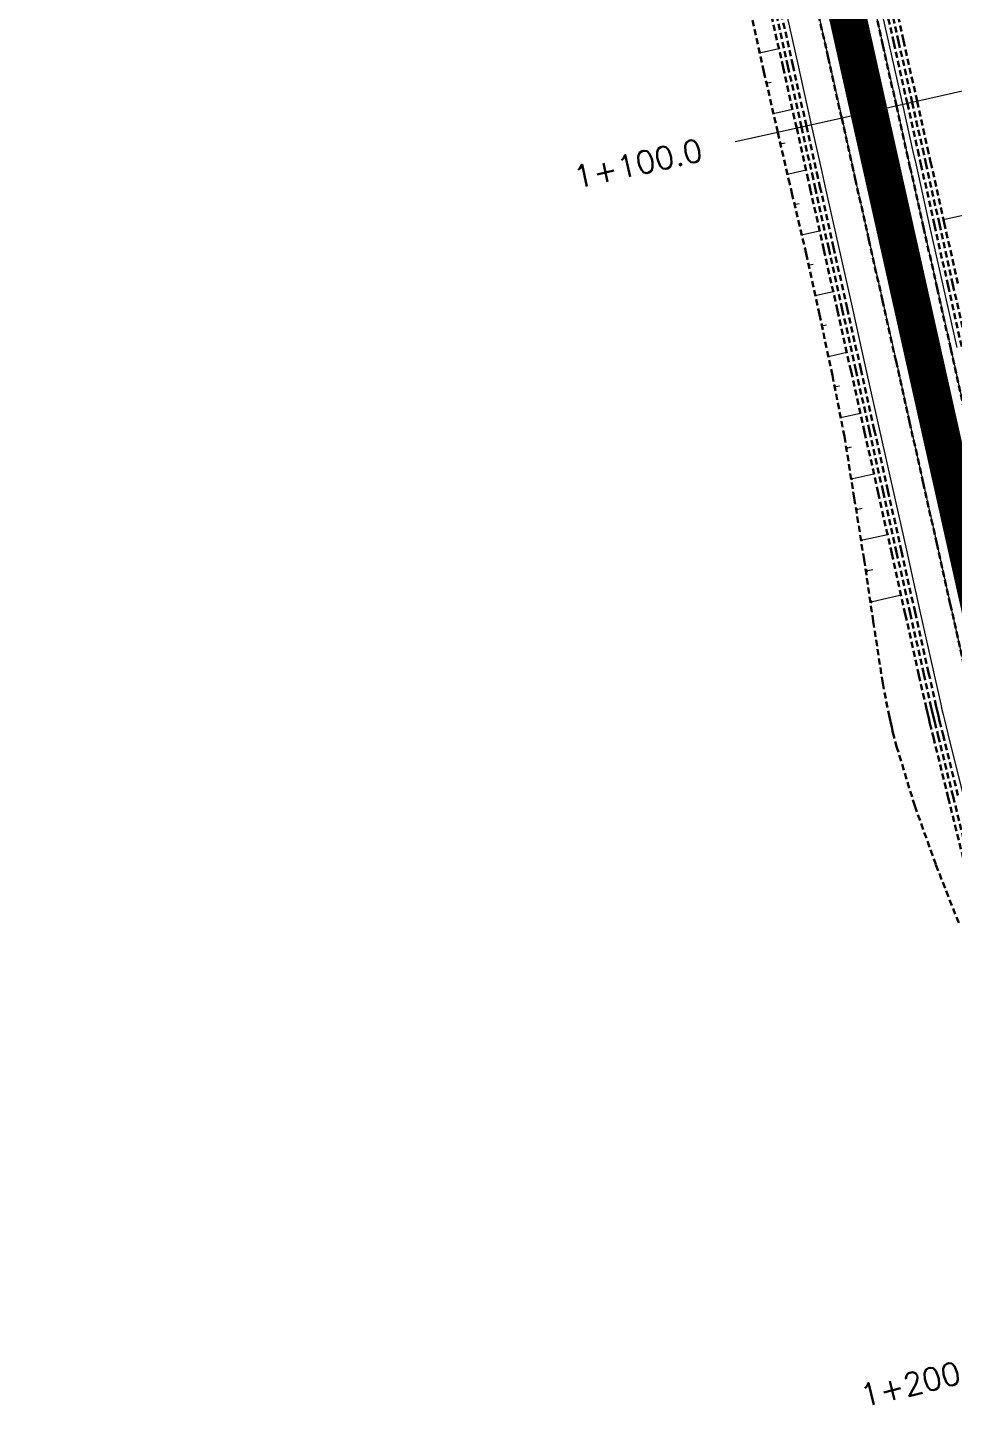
# Model space of a CAD drawing. Header units: metres. Extents: x 544752 to 548977, y 1840603 to 1844608.
# Drawn here: x 545367 to 545441.3, y 1843767.2 to 1843878.9 of the extents above; entities that cross this region are included whole.
import ezdxf

# ---------------------------------------------------------------- set-up
doc = ezdxf.new("R2010")
doc.units = ezdxf.units.M
doc.header["$MEASUREMENT"] = 0
for name, pattern in [('ACAD_ISO02W100', [15, 12, -3]), ('Anordnung Grundriss$0$GESTRICHELT', [0.75, 0.5, -0.25]), ('HIDDEN', [0.375, 0.25, -0.125])]:
    doc.linetypes.add(name, pattern=pattern)
doc.layers.add('C-ROAD', color=7, linetype='Continuous')
for name, color, linetype, lineweight in [('C-ROAD-CORR', 5, 'Continuous', 0), ('C-ROAD-SAMP', 150, 'HIDDEN', 0), ('C-ROAD-SAMP-TEXT', 11, 'Continuous', 0), ('C-TOPO-FEAT', 94, 'Continuous', 5)]:
    doc.layers.add(name, color=color, linetype=linetype, lineweight=lineweight)

msp = doc.modelspace()

# ---------------------------------------------------------------- linework, layer by layer
at = {"layer": 'C-ROAD-CORR', "color": 160, "linetype": 'Continuous'}
for p, q in [((545425.8726315863, 1843876.938473666, 717.8341207974308), (545427.3010911875, 1843877.257535576, 716.3704619113624)), ((545425.7711104284, 1843876.984267307, 717.9232179687274), (545425.8002437673, 1843876.853835574, 717.9232179687274)), ((545425.7964907178, 1843876.972818896, 717.9009436759032), (545425.8183407221, 1843876.874995097, 717.9009436759032)), ((545425.8218710073, 1843876.961370486, 717.8786693830791), (545425.8364376768, 1843876.89615462, 717.8786693830791)), ((545425.8472512967, 1843876.949922076, 717.856395090255), (545425.8545346316, 1843876.917314143, 717.856395090255)), ((545426.4169407903, 1843874.498473214, 717.7031475346088), (545426.6926628938, 1843874.560058729, 717.4206312447529)), ((545426.8736394339, 1843872.10682243, 717.672732811211), (545426.902532917, 1843871.977464547, 717.672732811211)), ((545426.8988107665, 1843872.095468275, 717.6506419034654), (545426.9204808789, 1843871.998449863, 717.6506419034654)), ((545426.9239820992, 1843872.084114121, 717.6285509957198), (545426.9384288408, 1843872.019435179, 717.6285509957198)), ((545426.9491534319, 1843872.072759966, 717.6064600879743), (545426.9563768026, 1843872.040420495, 717.6064600879743)), ((545426.9743247646, 1843872.061405811, 717.5843691802287), (545428.391023805, 1843872.377840872, 716.1327606520003)), ((545427.533769431, 1843869.624814283, 717.4771198732673), (545427.8043012805, 1843869.685240499, 717.199921732533)), ((545468.3336294894, 1843869.708725996, 744.4119587998346), (545440.5188314825, 1843863.495989864, 715.9117644424798)), ((545427.9982532759, 1843867.233391194, 717.4753604179198), (545428.0264860892, 1843867.10699117, 717.4753604179198)), ((545428.0228490483, 1843867.22229666, 717.4537746343627), (545428.0440236581, 1843867.127496642, 717.4537746343627)), ((545428.0474448205, 1843867.211202126, 717.4321888508057), (545428.0615612272, 1843867.148002114, 717.4321888508057)), ((545428.0720405929, 1843867.200107592, 717.4106030672486), (545428.0790987961, 1843867.168507586, 717.4106030672486)), ((545428.0966363652, 1843867.189013058, 717.3890172836916), (545429.4809415827, 1843867.498212608, 715.9706008084497)), ((545428.6662806123, 1843864.754800039, 717.3071432520236), (545428.9285907284, 1843864.813389842, 717.0383694400165)), ((545429.2369397992, 1843862.320824204, 717.2268376566088), (545430.5708199533, 1843862.618760771, 715.860088790294)), ((545429.1421404378, 1843862.363585811, 717.3100356332824), (545429.1693448352, 1843862.241790067, 717.3100356332824)), ((545429.1658402781, 1843862.352895409, 717.289236139114), (545429.1862435762, 1843862.261548601, 717.289236139114)), ((545429.1895401184, 1843862.342205007, 717.2684366449456), (545429.2031423172, 1843862.281307135, 717.2684366449456)), ((545429.2132399589, 1843862.331514606, 717.2476371507772), (545429.2200410581, 1843862.30106567, 717.2476371507772)), ((545429.7937752154, 1843859.883710314, 717.1607063875483), (545430.0488296067, 1843859.940679473, 716.899367091825)), ((545430.2328885373, 1843857.484117008, 717.2012852869334), (545430.2600770785, 1843857.362392253, 717.2012852869334)), ((545430.256574564, 1843857.473432837, 717.1804979159342), (545430.2769659698, 1843857.382139271, 717.1804979159342)), ((545430.2802605907, 1843857.462748666, 717.159710544935), (545430.2938548612, 1843857.401886289, 717.159710544935)), ((545430.3039466173, 1843857.452064496, 717.1389231739358), (545430.3107437526, 1843857.421633307, 717.1389231739358)), ((545430.327632644, 1843857.441380325, 717.1181358029366), (545431.6607353343, 1843857.739143237, 715.7521835582892)), ((545430.8570862209, 1843854.99810384, 717.0800702706741), (545431.1172753493, 1843855.056219897, 716.813469710361)), ((545431.2817515509, 1843852.597219005, 717.1350333271236), (545431.3097215843, 1843852.471995462, 717.1350333271236)), ((545431.3061183955, 1843852.586227734, 717.1136484555587), (545431.3270959206, 1843852.492310077, 717.1136484555587)), ((545431.3304852402, 1843852.575236464, 717.0922635839939), (545431.3444702568, 1843852.512624692, 717.0922635839939)), ((545431.3548520848, 1843852.564245193, 717.0708787124291), (545431.3618445932, 1843852.532939308, 717.0708787124291)), ((545431.3792189294, 1843852.553253923, 717.0494938408643), (545432.7506395779, 1843852.859575565, 715.644279428912)), ((545431.8881456237, 1843850.105718552, 717.0323968018178), (545432.159674403, 1843850.166367444, 716.7541771656201)), ((545432.270976044, 1843847.700688973, 717.1291070196992), (545432.3008590131, 1843847.566901101, 717.1291070196992)), ((545432.2970093939, 1843847.688945984, 717.1062595869395), (545432.3194216207, 1843847.588605079, 717.1062595869395)), ((545432.3230427438, 1843847.677202994, 717.0834121541798), (545432.3379842283, 1843847.610309058, 717.0834121541798)), ((545432.3490760936, 1843847.665460005, 717.0605647214201), (545432.356546836, 1843847.632013037, 717.0605647214201)), ((545432.3751094436, 1843847.653717016, 717.0377172886604), (545433.8403247456, 1843847.980988709, 715.5363969887658)), ((545432.8303953031, 1843845.196198005, 717.075189486434), (545433.1302870607, 1843845.263182075, 716.7679079674897)), ((545433.112326523, 1843842.783843028, 717.2720568052779), (545433.1469132598, 1843842.628996102, 717.2720568052779)), ((545433.1424576864, 1843842.770251619, 717.2456130425655), (545433.1683977388, 1843842.654116424, 717.2456130425655)), ((545433.1725888496, 1843842.756660209, 717.2191692798532), (545433.189882218, 1843842.679236746, 717.2191692798532)), ((545433.2027200129, 1843842.7430688, 717.1927255171408), (545433.2113666971, 1843842.704357068, 717.1927255171408)), ((545433.2328511762, 1843842.72947739, 717.1662817544285), (545434.9287006039, 1843843.108263711, 715.428644174585)), ((545433.6372263427, 1843840.263054312, 717.255433263194), (545433.9913357313, 1843840.342148476, 716.8925981134604)), ((545434.0448562363, 1843837.797135796, 717.3412936435451), (545436.0166267552, 1843838.237552079, 715.3209358828911)), ((545433.9047217683, 1843837.860346929, 717.4642786936787), (545433.9449358976, 1843837.680305824, 717.4642786936787)), ((545433.9397553854, 1843837.844544146, 717.4335324311453), (545433.9699159822, 1843837.709513317, 717.4335324311453)), ((545433.9747890023, 1843837.828741363, 717.4027861686119), (545433.994896067, 1843837.73872081, 717.4027861686119)), ((545434.0098226194, 1843837.812938579, 717.3720399060785), (545434.0198761516, 1843837.767928303, 717.3720399060785)), ((545434.4418270491, 1843835.329625683, 717.4379203405481), (545434.8505756183, 1843835.420924099, 717.0190996228504)), ((545434.6581467515, 1843832.932579938, 717.6955218567196), (545434.7047193305, 1843832.724071666, 717.6955218567196)), ((545434.6987197025, 1843832.9142785, 717.6599141544415), (545434.7336491368, 1843832.757897296, 717.6599141544415)), ((545434.7392926536, 1843832.895977063, 717.6243064521634), (545434.7625789432, 1843832.791722927, 717.6243064521634)), ((545434.7798656047, 1843832.877675625, 717.5886987498853), (545434.7915087495, 1843832.825548558, 717.5886987498853)), ((545434.8204385558, 1843832.859374188, 717.5530910476073), (545437.103975214, 1843833.369426812, 715.2132847846824))]:
    msp.add_line(p, q, dxfattribs=at)
at = {"layer": 'C-ROAD-CORR', "color": 5, "linetype": 'Anordnung Grundriss$0$GESTRICHELT', "lineweight": 30, "extrusion": (-0.6901016900316208, -0.1541416805402777, -0.7071067809996733), "const_width": 0.1, "elevation": -661125.09878112}
msp.add_lwpolyline([(-1680634.256128807, -660109.9553313062), (-1680634.374310534, -660110.1129069424), (-1680634.492492261, -660109.9553313062)], dxfattribs=at)
at = {"layer": 'C-ROAD-CORR', "color": 5, "linetype": 'Anordnung Grundriss$0$GESTRICHELT', "lineweight": 30, "extrusion": (-0.6901016898678106, -0.1541416808011136, -0.7071067811026847), "const_width": 0.1, "elevation": -661124.958838458}
msp.add_lwpolyline([(-1680629.258060194, -660110.1381987451), (-1680629.374017243, -660110.2928081426), (-1680629.489974291, -660110.138198745)], dxfattribs=at)
at = {"layer": 'C-ROAD-CORR', "color": 5, "linetype": 'Anordnung Grundriss$0$GESTRICHELT', "lineweight": 30, "extrusion": (-0.6901016899369605, -0.1541416803077781, -0.7071067811427395), "const_width": 0.1, "elevation": -661124.8686506363}
msp.add_lwpolyline([(-1680624.262468933, -660110.2931677431), (-1680624.374901931, -660110.4430784065), (-1680624.487334929, -660110.2931677429)], dxfattribs=at)
at = {"layer": 'C-ROAD-CORR', "color": 5, "linetype": 'Anordnung Grundriss$0$GESTRICHELT', "lineweight": 30, "extrusion": (-0.6901016899674562, -0.1541416805609241, -0.707106781057794), "const_width": 0.1, "elevation": -661124.7928354503}
msp.add_lwpolyline([(-1680619.265533868, -660110.4284334937), (-1680619.374856872, -660110.574197499), (-1680619.484179875, -660110.4284334944)], dxfattribs=at)
at = {"layer": 'C-ROAD-CORR', "color": 5, "linetype": 'Anordnung Grundriss$0$GESTRICHELT', "lineweight": 30, "extrusion": (-0.690101689730472, -0.1541416803828198, -0.7071067813279038), "const_width": 0.1, "elevation": -661124.716076771}
msp.add_lwpolyline([(-1680614.263590664, -660110.4632816968), (-1680614.375114551, -660110.6119802126), (-1680614.486638437, -660110.4632816968)], dxfattribs=at)
at = {"layer": 'C-ROAD-CORR', "color": 5, "linetype": 'Anordnung Grundriss$0$GESTRICHELT', "lineweight": 30, "extrusion": (-0.6901016898641992, -0.154141680706275, -0.7071067811268831), "const_width": 0.1, "elevation": -661124.6404510826}
msp.add_lwpolyline([(-1680609.258862612, -660110.4482202368), (-1680609.37524697, -660110.6033993816), (-1680609.491631329, -660110.4482202366)], dxfattribs=at)
at = {"layer": 'C-ROAD-CORR', "color": 5, "linetype": 'Anordnung Grundriss$0$GESTRICHELT', "lineweight": 30, "extrusion": (-0.6901016897558095, -0.1541416803529593, -0.7071067813096849), "const_width": 0.1, "elevation": -661124.5634859798}
msp.add_lwpolyline([(-1680604.250277239, -660110.2948692162), (-1680604.378818714, -660110.46625785), (-1680604.507360189, -660110.2948692164)], dxfattribs=at)
at = {"layer": 'C-ROAD-CORR', "color": 5, "linetype": 'Anordnung Grundriss$0$GESTRICHELT', "lineweight": 30, "extrusion": (-0.6901016900547536, -0.1541416801052483, -0.7071067810719285), "const_width": 0.1, "elevation": -661124.4870361267}
msp.add_lwpolyline([(-1680599.237055802, -660109.9320864548), (-1680599.388836377, -660110.1344605539), (-1680599.540616951, -660109.932086455)], dxfattribs=at)
at = {"layer": 'C-ROAD-CORR', "color": 5, "linetype": 'Anordnung Grundriss$0$GESTRICHELT', "lineweight": 30, "extrusion": (-0.6901016900164078, -0.1541416803683397, -0.707106781052001), "const_width": 0.1, "elevation": -661124.4113474736}
msp.add_lwpolyline([(-1680594.223105977, -660109.5670584855), (-1680594.398306338, -660109.8006589662), (-1680594.573506698, -660109.5670584855)], dxfattribs=at)
at = {"layer": 'C-ROAD-CORR', "color": 1, "linetype": 'Anordnung Grundriss$0$GESTRICHELT', "lineweight": 30}
for points in [[(545436.2131955081, 1843882.772584327, 716.6528008843115), (545437.3031417825, 1843877.892828481, 716.3586757773379), (545438.3930880569, 1843873.013072634, 716.146565955269), (545439.2329064398, 1843869.253154591, 716.0390752801051), (545439.4830343314, 1843868.133316788, 716.0143117905282), (545440.5729806058, 1843863.253560942, 715.9064034999604), (545441.6629268802, 1843858.373805096, 715.7984952093929)], [(545426.5512789325, 1843880.614490704, 716.5728008843115), (545427.6412252069, 1843875.734734858, 716.2786757773379), (545428.7311714813, 1843870.854979011, 716.066565955269), (545429.5709898642, 1843867.095060968, 715.959075280105), (545429.8211177557, 1843865.975223165, 715.9343117905281), (545430.9110640301, 1843861.095467319, 715.8264034999604), (545432.0010103045, 1843856.215711473, 715.7184952093928), (545433.090956579, 1843851.335955626, 715.6105869188251), (545434.1809028534, 1843846.45619978, 715.5026786282574), (545435.2708491277, 1843841.576443934, 715.3947703376898), (545436.3607954021, 1843836.696688088, 715.2868620471221), (545437.4507416765, 1843831.816932241, 715.1789537565544), (545438.5406879509, 1843826.937176395, 715.0710454659868), (545439.1178562369, 1843824.35315883, 715.0139038943602), (545439.2186621093, 1843823.91301445, 715.0055437312483), (545439.324208873, 1843823.473982811, 714.9971835681363), (545439.4271656421, 1843823.055662727, 714.9878861109462), (545439.7012266451, 1843821.942134955, 714.9611992612068), (545440.8961650827, 1843817.087021967, 714.7995509238056), (545442.0911035201, 1843812.231908979, 714.564220634833)], [(545425.0267613513, 1843880.273973204, 718.1348847561463), (545426.0983408765, 1843875.390114946, 717.8595789812648), (545427.2150155294, 1843870.516329172, 717.620082155327), (545428.0845360622, 1843866.763045426, 717.4821574268695), (545428.3476625889, 1843865.646111008, 717.4440749971975), (545429.492968957, 1843860.778720438, 717.2794424610531), (545430.5590059917, 1843855.893624204, 717.1960325681628), (545431.5998523837, 1843851.002901368, 717.1384340511867), (545432.5652931138, 1843846.095335861, 717.1580992993946), (545433.3502068556, 1843841.147447698, 717.3627399786608), (545434.1461562193, 1843836.20202446, 717.556073102537), (545434.8802260007, 1843831.242779748, 717.8128106100773), (545435.6379691431, 1843826.288822738, 718.0452914111189), (545436.1449067891, 1843823.6891184, 718.060111062785), (545436.2488856175, 1843823.215974046, 718.056025289285), (545436.3559452413, 1843822.743434971, 718.0540265692097), (545436.4514228279, 1843822.323274114, 718.0524314895614), (545436.7482838016, 1843821.215357862, 718.002264268927), (545438.2121482228, 1843816.426432827, 717.5636646181676), (545439.909461283, 1843811.694964077, 716.8109677674686), (545441.7504162823, 1843806.998848422, 715.8366604417445)]]:
    msp.add_polyline3d(points, dxfattribs=at)
at = {"layer": 'C-ROAD-CORR', "color": 150, "linetype": 'Anordnung Grundriss$0$GESTRICHELT', "lineweight": 30}
msp.add_polyline3d([(545432.3581883896, 1843881.91152677, 716.7403008843115), (545433.448134664, 1843877.031770924, 716.4461757773379), (545434.5380809384, 1843872.152015078, 716.234065955269), (545435.3778993213, 1843868.392097034, 716.126575280105), (545435.6280272128, 1843867.272259231, 716.1018117905281), (545436.7179734872, 1843862.392503385, 715.9939034999604), (545437.8079197616, 1843857.512747539, 715.8859952093928), (545438.897866036, 1843852.632991693, 715.7780869188251), (545439.9878123105, 1843847.753235847, 715.6701786282574), (545441.0777585848, 1843842.87348, 715.5622703376898), (545442.1677048592, 1843837.993724154, 715.4543620471221)], dxfattribs=at)
msp.add_polyline3d([(545432.3581883896, 1843881.91152677, 716.7403008843115), (545433.448134664, 1843877.031770924, 716.4461757773379), (545434.5380809384, 1843872.152015078, 716.234065955269), (545435.3778993213, 1843868.392097034, 716.126575280105), (545435.6280272128, 1843867.272259231, 716.1018117905281), (545436.7179734872, 1843862.392503385, 715.9939034999604), (545437.8079197616, 1843857.512747539, 715.8859952093928), (545438.897866036, 1843852.632991693, 715.7780869188251), (545439.9878123105, 1843847.753235847, 715.6701786282574), (545441.0777585848, 1843842.87348, 715.5622703376898), (545442.1677048592, 1843837.993724154, 715.4543620471221)], dxfattribs=at)
at = {"layer": 'C-ROAD-CORR', "color": 5, "linetype": 'Anordnung Grundriss$0$GESTRICHELT', "lineweight": 30}
for points in [[(545434.5540785204, 1843882.402002594, 716.6728008843115), (545435.6440247948, 1843877.522246748, 716.3786757773379), (545436.7339710692, 1843872.642490901, 716.166565955269), (545437.5737894521, 1843868.882572858, 716.059075280105), (545437.8239173436, 1843867.762735055, 716.0343117905281), (545438.913863618, 1843862.882979209, 715.9264034999604), (545440.0038098925, 1843858.003223362, 715.8184952093928), (545441.0937561669, 1843853.123467516, 715.7105869188251), (545442.1837024413, 1843848.24371167, 715.6026786282574)], [(545430.1622982587, 1843881.421050947, 716.6728008843115), (545431.2522445332, 1843876.541295101, 716.3786757773379), (545432.3421908076, 1843871.661539254, 716.166565955269), (545433.1820091904, 1843867.901621211, 716.059075280105), (545433.432137082, 1843866.781783408, 716.0343117905281), (545434.5220833564, 1843861.902027562, 715.9264034999604), (545435.6120296308, 1843857.022271716, 715.8184952093928), (545436.7019759052, 1843852.142515869, 715.7105869188251), (545437.7919221796, 1843847.262760023, 715.6026786282574), (545438.8818684539, 1843842.383004177, 715.4947703376898), (545439.9718147283, 1843837.503248331, 715.3868620471221), (545441.0617610028, 1843832.623492484, 715.2789537565544), (545442.1517072772, 1843827.743736638, 715.1710454659868)]]:
    msp.add_polyline3d(points, dxfattribs=at)
at = {"layer": 'C-ROAD-CORR', "color": 160, "linetype": 'Anordnung Grundriss$0$GESTRICHELT', "lineweight": 30}
for points in [[(545434.5540785204, 1843882.402002594, 716.5228008843116), (545435.6440247948, 1843877.522246748, 716.2286757773379), (545436.7339710692, 1843872.642490901, 716.016565955269), (545437.5737894521, 1843868.882572858, 715.9090752801051), (545437.8239173436, 1843867.762735055, 715.8843117905282), (545438.913863618, 1843862.882979209, 715.7764034999605), (545440.0038098925, 1843858.003223362, 715.6684952093929), (545441.0937561669, 1843853.123467516, 715.5605869188252), (545442.1837024413, 1843848.24371167, 715.4526786282574)], [(545430.1622982587, 1843881.421050947, 716.5228008843116), (545431.2522445332, 1843876.541295101, 716.2286757773379), (545432.3421908076, 1843871.661539254, 716.016565955269), (545433.1820091904, 1843867.901621211, 715.9090752801051), (545433.432137082, 1843866.781783408, 715.8843117905282), (545434.5220833564, 1843861.902027562, 715.7764034999605), (545435.6120296308, 1843857.022271716, 715.6684952093929), (545436.7019759052, 1843852.142515869, 715.5605869188252), (545437.7919221796, 1843847.262760023, 715.4526786282574), (545438.8818684539, 1843842.383004177, 715.3447703376899), (545439.9718147283, 1843837.503248331, 715.2368620471221), (545441.0617610028, 1843832.623492484, 715.1289537565544), (545442.1517072772, 1843827.743736638, 715.0210454659868)]]:
    msp.add_polyline3d(points, dxfattribs=at)
at = {"layer": 'C-ROAD-CORR', "color": 92, "linetype": 'Anordnung Grundriss$0$GESTRICHELT', "lineweight": 30}
for points in [[(545435.4324345727, 1843882.598192923, 716.2528008843116), (545436.5223808471, 1843877.718437077, 715.9586757773379), (545437.6123271215, 1843872.838681231, 715.746565955269), (545438.4521455044, 1843869.078763187, 715.6390752801051), (545438.702273396, 1843867.958925384, 715.6143117905282), (545439.7922196704, 1843863.079169538, 715.5064034999605), (545440.8821659448, 1843858.199413692, 715.3984952093929), (545441.9721122192, 1843853.319657846, 715.2905869188252)], [(545435.8228150404, 1843882.685388625, 716.2528008843116), (545436.9127613148, 1843877.805632779, 715.9586757773379), (545438.0027075892, 1843872.925876932, 715.746565955269), (545438.842525972, 1843869.165958889, 715.6390752801051), (545439.0926538636, 1843868.046121086, 715.6143117905282), (545440.182600138, 1843863.16636524, 715.5064034999605), (545441.2725464124, 1843858.286609394, 715.3984952093929), (545442.3624926868, 1843853.406853548, 715.2905869188252)], [(545426.9416594002, 1843880.701686406, 716.1728008843115), (545428.0316056747, 1843875.82193056, 715.8786757773379), (545429.1215519491, 1843870.942174713, 715.666565955269), (545429.9613703319, 1843867.18225667, 715.559075280105), (545430.2114982235, 1843866.062418867, 715.5343117905281), (545431.3014444979, 1843861.182663021, 715.4264034999604), (545432.3913907723, 1843856.302907174, 715.3184952093928), (545433.4813370467, 1843851.423151328, 715.2105869188251), (545434.5712833211, 1843846.543395482, 715.1026786282574), (545435.6612295954, 1843841.663639636, 714.9947703376898), (545436.7511758698, 1843836.78388379, 714.8868620471221), (545437.8411221443, 1843831.904127943, 714.7789537565544), (545438.9310684187, 1843827.024372097, 714.6710454659868), (545439.5082367046, 1843824.440354532, 714.6139038943602), (545439.6080795092, 1843824.004415154, 714.6055437312483), (545439.7126179121, 1843823.569577886, 714.5971835681363), (545439.8155746813, 1843823.151257802, 714.5878861109462), (545440.0896356843, 1843822.03773003, 714.5611992612069), (545441.2845741218, 1843817.182617042, 714.3995509238056), (545442.4795125592, 1843812.327504053, 714.164220634833)], [(545427.332039868, 1843880.788882108, 716.1728008843115), (545428.4219861424, 1843875.909126261, 715.8786757773379), (545429.5119324168, 1843871.029370415, 715.666565955269), (545430.3517507997, 1843867.269452372, 715.559075280105), (545430.6018786912, 1843866.149614569, 715.5343117905281), (545431.6918249656, 1843861.269858723, 715.4264034999604), (545432.78177124, 1843856.390102876, 715.3184952093928), (545433.8717175145, 1843851.51034703, 715.2105869188251), (545434.9616637889, 1843846.630591184, 715.1026786282574), (545436.0516100632, 1843841.750835338, 714.9947703376898), (545437.1415563376, 1843836.871079491, 714.8868620471221), (545438.231502612, 1843831.991323645, 714.7789537565544), (545439.3214488864, 1843827.111567799, 714.6710454659868), (545439.8986171724, 1843824.527550234, 714.6139038943602), (545439.9974969091, 1843824.095815858, 714.6055437312483), (545440.1010269511, 1843823.665172961, 714.5971835681363), (545440.2039837203, 1843823.246852877, 714.5878861109462), (545440.4780447233, 1843822.133325105, 714.5611992612069), (545441.6729831608, 1843817.278212117, 714.3995509238056)]]:
    msp.add_polyline3d(points, dxfattribs=at)
at = {"layer": 'C-ROAD-CORR', "color": 11, "linetype": 'Anordnung Grundriss$0$GESTRICHELT', "lineweight": 30}
msp.add_polyline3d([(545425.0267613513, 1843880.273973204, 718.1348847561463), (545426.0983408765, 1843875.390114946, 717.8595789812648), (545427.2150155294, 1843870.516329172, 717.620082155327), (545428.0845360622, 1843866.763045426, 717.4821574268695), (545428.3476625889, 1843865.646111008, 717.4440749971975), (545429.492968957, 1843860.778720438, 717.2794424610531), (545430.5590059917, 1843855.893624204, 717.1960325681628), (545431.5998523837, 1843851.002901368, 717.1384340511867), (545432.5652931138, 1843846.095335861, 717.1580992993946), (545433.3502068556, 1843841.147447698, 717.3627399786608), (545434.1461562193, 1843836.20202446, 717.556073102537), (545434.8802260007, 1843831.242779748, 717.8128106100773), (545435.6379691431, 1843826.288822738, 718.0452914111189), (545436.1449067891, 1843823.6891184, 718.060111062785), (545436.2488856175, 1843823.215974046, 718.056025289285), (545436.3559452413, 1843822.743434971, 718.0540265692097), (545436.4514228279, 1843822.323274114, 718.0524314895614), (545436.7482838016, 1843821.215357862, 718.002264268927), (545438.2121482228, 1843816.426432827, 717.5636646181676), (545439.909461283, 1843811.694964077, 716.8109677674686), (545441.7504162823, 1843806.998848422, 715.8366604417445)], dxfattribs=at)
at = {"layer": 'C-ROAD-SAMP', "color": 1, "linetype": 'Continuous', "lineweight": 13}
msp.add_lwpolyline([(545444.2975926308, 1843874.331907627), (545434.5380809384, 1843872.152015078), (545424.778569246, 1843869.972122529)], dxfattribs=at)
at = {"layer": 'C-ROAD-SAMP-TEXT', "color": 1, "linetype": 'Continuous', "lineweight": -3}
msp.add_line((545433.5621297691, 1843871.934025823), (545435.5140321077, 1843872.370004333), dxfattribs=at)
at = {"layer": 'C-ROAD-SAMP-TEXT', "color": 4, "linetype": 'Continuous', "lineweight": 5}
msp.add_line((545425.7545204152, 1843870.190111784), (545423.8026180767, 1843869.754133274), dxfattribs=at)
at = {"layer": 'C-TOPO-FEAT', "color": 94, "linetype": 'Continuous', "lineweight": 0, "ltscale": 2}
for points in [[(545432.3581883896, 1843881.91152677, 716.5903008843115), (545433.448134664, 1843877.031770924, 716.2961757773379), (545434.5380809384, 1843872.152015078, 716.084065955269), (545435.3778993213, 1843868.392097034, 715.9765752801051), (545435.6280272128, 1843867.272259231, 715.9518117905282), (545436.7179734872, 1843862.392503385, 715.8439034999604), (545437.8079197616, 1843857.512747539, 715.7359952093929), (545438.897866036, 1843852.632991693, 715.6280869188251), (545439.9878123105, 1843847.753235847, 715.5201786282574), (545441.0777585848, 1843842.87348, 715.4122703376898), (545442.1677048592, 1843837.993724154, 715.3043620471221)], [(545432.3581883896, 1843881.91152677, 716.5903008843115), (545433.448134664, 1843877.031770924, 716.2961757773379), (545434.5380809384, 1843872.152015078, 716.084065955269), (545435.3778993213, 1843868.392097034, 715.9765752801051), (545435.6280272128, 1843867.272259231, 715.9518117905282), (545436.7179734872, 1843862.392503385, 715.8439034999604), (545437.8079197616, 1843857.512747539, 715.7359952093929), (545438.897866036, 1843852.632991693, 715.6280869188251), (545439.9878123105, 1843847.753235847, 715.5201786282574), (545441.0777585848, 1843842.87348, 715.4122703376898), (545442.1677048592, 1843837.993724154, 715.3043620471221)], [(545432.3581883896, 1843881.91152677, 716.2903008843115), (545433.448134664, 1843877.031770924, 715.9961757773378), (545434.5380809384, 1843872.152015078, 715.7840659552689), (545435.3778993213, 1843868.392097034, 715.676575280105), (545435.6280272128, 1843867.272259231, 715.6518117905281), (545436.7179734872, 1843862.392503385, 715.5439034999604), (545437.8079197616, 1843857.512747539, 715.4359952093928), (545438.897866036, 1843852.632991693, 715.3280869188251), (545439.9878123105, 1843847.753235847, 715.2201786282574), (545441.0777585848, 1843842.87348, 715.1122703376898), (545442.1677048592, 1843837.993724154, 715.0043620471221)], [(545432.3581883896, 1843881.91152677, 716.2903008843115), (545433.448134664, 1843877.031770924, 715.9961757773378), (545434.5380809384, 1843872.152015078, 715.7840659552689), (545435.3778993213, 1843868.392097034, 715.676575280105), (545435.6280272128, 1843867.272259231, 715.6518117905281), (545436.7179734872, 1843862.392503385, 715.5439034999604), (545437.8079197616, 1843857.512747539, 715.4359952093928), (545438.897866036, 1843852.632991693, 715.3280869188251), (545439.9878123105, 1843847.753235847, 715.2201786282574), (545441.0777585848, 1843842.87348, 715.1122703376898), (545442.1677048592, 1843837.993724154, 715.0043620471221)], [(545434.5540785204, 1843882.402002594, 716.2228008843115), (545435.6440247948, 1843877.522246748, 715.9286757773378), (545436.7339710692, 1843872.642490901, 715.716565955269), (545437.5737894521, 1843868.882572858, 715.609075280105), (545437.8239173436, 1843867.762735055, 715.5843117905281), (545438.913863618, 1843862.882979209, 715.4764034999604), (545440.0038098925, 1843858.003223362, 715.3684952093928), (545441.0937561669, 1843853.123467516, 715.2605869188251), (545442.1837024413, 1843848.24371167, 715.1526786282574)], [(545435.042054105, 1843882.510997221, 716.6528008843115), (545436.1320003794, 1843877.631241375, 716.3586757773379), (545437.2219466538, 1843872.751485529, 716.146565955269), (545438.0617650367, 1843868.991567486, 716.0390752801051), (545438.3118929282, 1843867.871729682, 716.0143117905282), (545439.4018392026, 1843862.991973836, 715.9064034999604), (545440.491785477, 1843858.11221799, 715.7984952093929), (545441.5817317514, 1843853.232462144, 715.6905869188251)], [(545427.7224203356, 1843880.87607781, 716.5728008843115), (545428.81236661, 1843875.996321963, 716.2786757773379), (545429.9023128845, 1843871.116566117, 716.066565955269), (545430.7421312673, 1843867.356648074, 715.959075280105), (545430.9922591589, 1843866.236810271, 715.9343117905281), (545432.0822054333, 1843861.357054424, 715.8264034999604), (545433.1721517077, 1843856.477298578, 715.7184952093928), (545434.2620979821, 1843851.597542732, 715.6105869188251), (545435.3520442565, 1843846.717786886, 715.5026786282574), (545436.4419905308, 1843841.83803104, 715.3947703376898), (545437.5319368052, 1843836.958275193, 715.2868620471221), (545438.6218830796, 1843832.078519347, 715.1789537565544), (545439.711829354, 1843827.198763501, 715.0710454659868), (545440.28899764, 1843824.614745936, 715.0139038943602), (545440.386914309, 1843824.187216562, 715.0055437312483), (545440.4894359902, 1843823.760768036, 714.9971835681363), (545440.5923927594, 1843823.342447952, 714.9878861109462), (545440.8664537624, 1843822.22892018, 714.9611992612068), (545442.0613922, 1843817.373807192, 714.7995509238056)], [(545430.1622982587, 1843881.421050947, 716.2228008843115), (545431.2522445332, 1843876.541295101, 715.9286757773378), (545432.3421908076, 1843871.661539254, 715.716565955269), (545433.1820091904, 1843867.901621211, 715.609075280105), (545433.432137082, 1843866.781783408, 715.5843117905281), (545434.5220833564, 1843861.902027562, 715.4764034999604), (545435.6120296308, 1843857.022271716, 715.3684952093928), (545436.7019759052, 1843852.142515869, 715.2605869188251), (545437.7919221796, 1843847.262760023, 715.1526786282574), (545438.8818684539, 1843842.383004177, 715.0447703376898), (545439.9718147283, 1843837.503248331, 714.9368620471221), (545441.0617610028, 1843832.623492484, 714.8289537565544), (545442.1517072772, 1843827.743736638, 714.7210454659868)]]:
    msp.add_polyline3d(points, dxfattribs=at)

# ---------------------------------------------------------------- texts
at = {"layer": 'C-ROAD-SAMP-TEXT', "color": 1, "linetype": 'Continuous', "lineweight": -3, "char_height": 1.8, "attachment_point": 5, "bg_fill": 3, "box_fill_scale": 1.416666666666667, "bg_fill_color": 256, "bg_fill_true_color": 13158600, "bg_fill_transparency": 0}
for s, insert, width, rotation in [('{\\Fsimplex.shx|c0;1+100.0}', (545415.9950087228, 1843868.010219235), 10.56171428571429, 12.590959657503856), ('{\\Fsimplex.shx|c0;1+200.0}', (545438.9787661198, 1843770.272215749), 10.908, 13.826800570557284)]:
    msp.add_mtext(s, dxfattribs=dict(at, insert=insert, width=width, rotation=rotation))

# ---------------------------------------------------------------- next in the draw order: linework, layer by layer
at = {"layer": 'C-ROAD', "color": 1, "linetype": 'ACAD_ISO02W100', "lineweight": 60, "ltscale": 0.1, "const_width": 3, "flags": 128}
msp.add_lwpolyline([(545368.5368392748, 1844167.643593362), (545444.924765694, 1843825.650194897)], dxfattribs=at)

doc.saveas('drawing.dxf')
